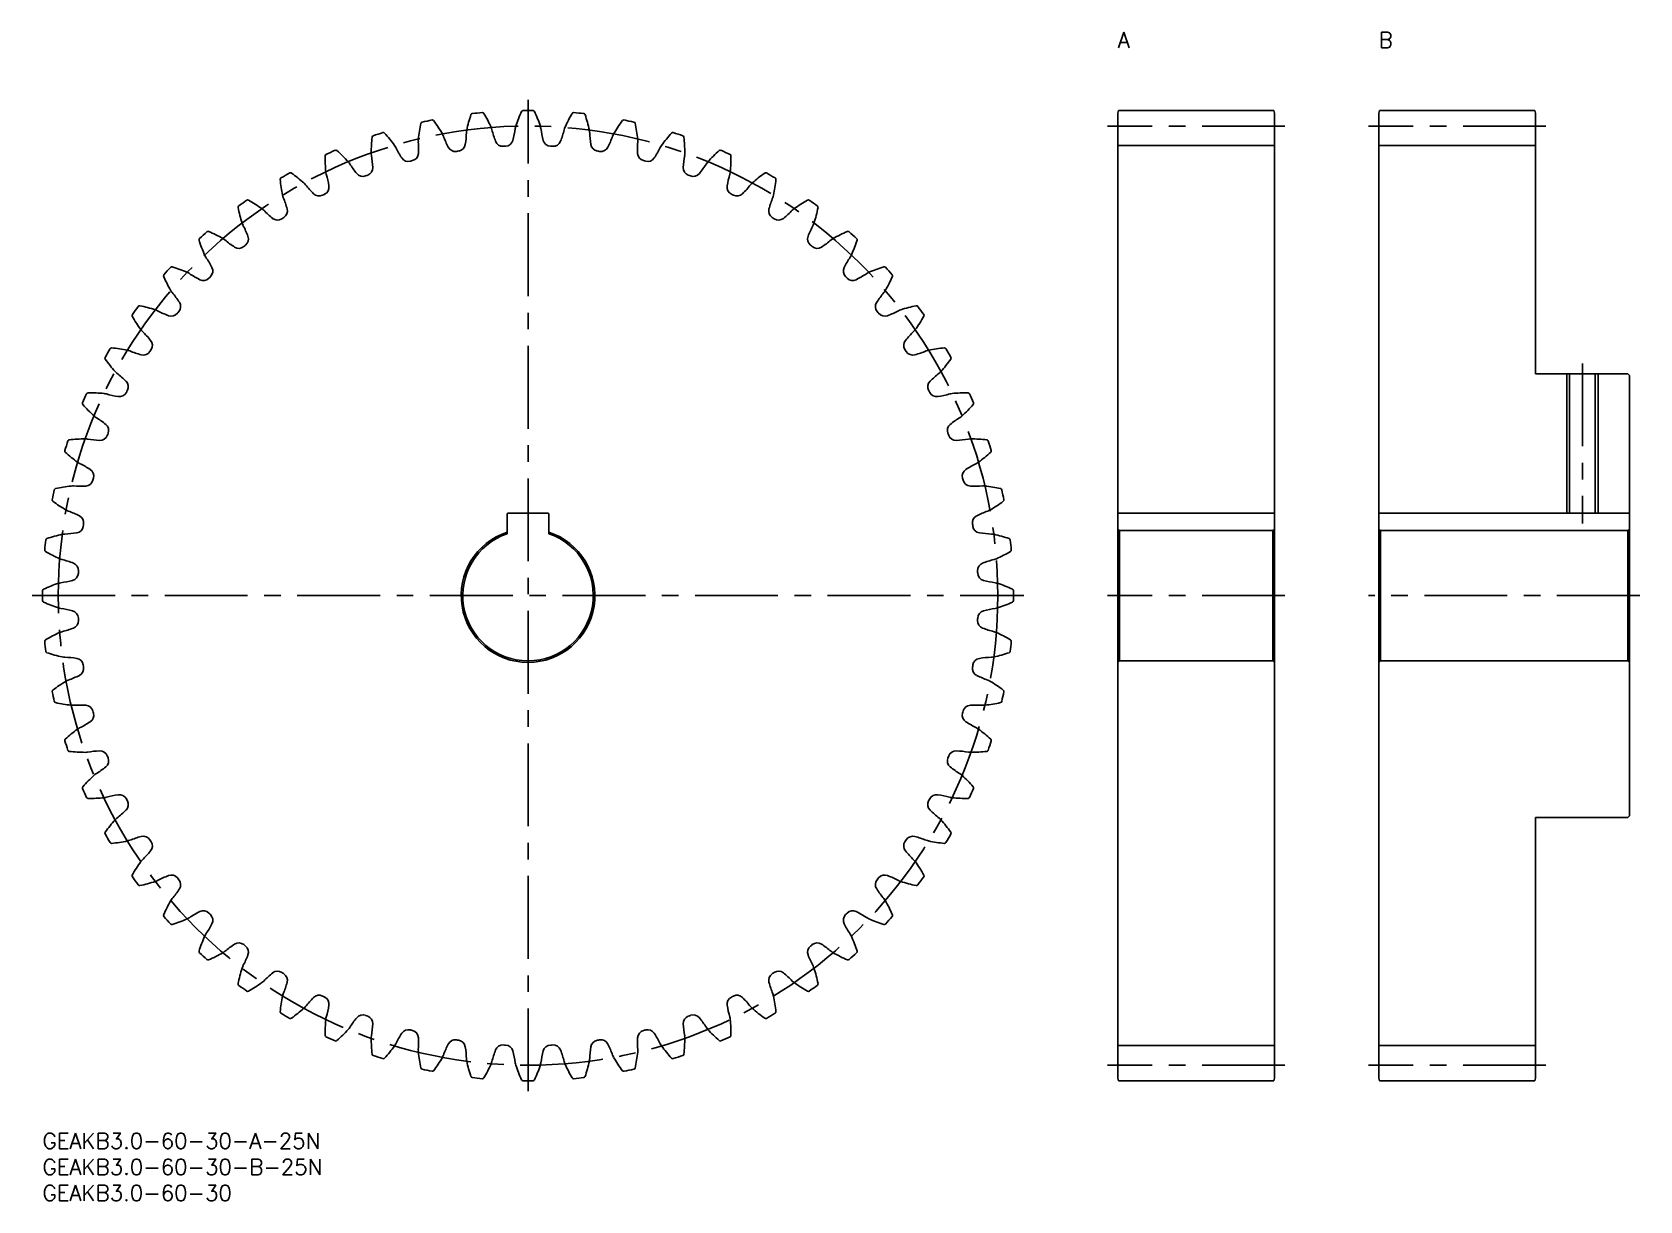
# Model space of a CAD drawing. Extents: x -2 to 306, y -13 to 211.
import ezdxf

# ---------------------------------------------------------------- set-up
doc = ezdxf.new("R2010")
doc.units = 0
doc.header["$LTSCALE"] = 0.5
doc.linetypes.add('CENTER', pattern=[50.8, 31.75, -6.35, 6.35, -6.35])
for name, color, linetype in [('MSM_CENTER', 1, 'CENTER'), ('MSM_CONTINUOUS', 7, 'CONTINUOUS'), ('MSM_NARROW', 5, 'CONTINUOUS'), ('MSM_PART_NUMBER', 7, 'CONTINUOUS')]:
    doc.layers.add(name, color=color, linetype=linetype)
doc.styles.get("Standard").update_dxf_attribs({"font": 'txt.shx', "height": 3, "bigfont": 'bigfont.shx'})

# ---------------------------------------------------------------- blocks, each defined once
blk = doc.blocks.new('*U3')
at = {"layer": 'MSM_PART_NUMBER'}
blk.add_text('GEAKB3.0-60-30-A-25N', height=3, dxfattribs=at).set_placement((0, -3))
blk = doc.blocks.new('*U4')
at = {"layer": 'MSM_PART_NUMBER'}
blk.add_text('GEAKB3.0-60-30-B-25N', height=3, dxfattribs=at).set_placement((0, -8))
blk = doc.blocks.new('*U5')
at = {"layer": 'MSM_PART_NUMBER'}
blk.add_text('GEAKB3.0-60-30', height=3, dxfattribs=at).set_placement((0, -13))
blk = doc.blocks.new('*U6')
at = {"layer": 'MSM_PART_NUMBER'}
blk.add_text('A', height=3, dxfattribs=at).set_placement((206, 208))
blk = doc.blocks.new('*U7')
at = {"layer": 'MSM_PART_NUMBER'}
blk.add_text('B', height=3, dxfattribs=at).set_placement((256, 208))

msp = doc.modelspace()

# ---------------------------------------------------------------- linework, layer by layer
at = {"layer": 'MSM_CENTER'}
for p, q in [((93, 8), (93, 198)), ((238, 193), (204, 193)), ((288, 193), (254, 193)), ((295, 147.5), (295, 116.8)), ((-2, 103), (188, 103)), ((238, 103), (204, 103)), ((306, 103), (254, 103)), ((238, 13), (204, 13)), ((288, 13), (254, 13))]:
    msp.add_line(p, q, dxfattribs=at)
msp.add_circle((93, 103), 90, dxfattribs=at)
at = {"layer": 'MSM_CONTINUOUS'}
for p, q in [((206.13, 196), (206, 195.5)), ((206, 195.5), (206, 10.5)), ((235.87, 196), (206.13, 196)), ((236, 195.5), (235.87, 196)), ((236, 10.5), (236, 195.5)), ((256.13, 196), (256, 195.5)), ((256, 195.5), (256, 10.5)), ((285.87, 196), (256.13, 196)), ((286, 195.5), (285.87, 196)), ((286, 145.5), (286, 195.5)), ((236, 189.25), (206, 189.25)), ((286, 189.25), (256, 189.25)), ((303.7, 145.5), (286, 145.5)), ((292.54, 145.5), (292.54, 118.8)), ((297.46, 145.5), (297.46, 118.8)), ((304, 145.2), (303.7, 145.5)), ((304, 60.8), (304, 145.2)), ((89, 114.84), (89, 118.6)), ((89.2, 118.8), (96.8, 118.8)), ((97, 118.6), (97, 114.84)), ((206, 118.8), (236, 118.8)), ((256, 118.8), (304, 118.8)), ((206, 115.8), (206.3, 115.5)), ((206.3, 115.5), (206.3, 90.5)), ((235.7, 115.5), (206.3, 115.5)), ((235.7, 115.5), (236, 115.8)), ((235.7, 115.5), (235.7, 90.5)), ((256, 115.8), (256.3, 115.5)), ((256.3, 115.5), (256.3, 90.5)), ((303.7, 115.5), (256.3, 115.5)), ((303.7, 115.5), (304, 115.8)), ((303.7, 115.5), (303.7, 90.5)), ((206.3, 90.5), (206, 90.2)), ((206.3, 90.5), (235.7, 90.5)), ((236, 90.2), (235.7, 90.5)), ((256.3, 90.5), (256, 90.2)), ((256.3, 90.5), (303.7, 90.5)), ((304, 90.2), (303.7, 90.5)), ((286, 10.5), (286, 60.5)), ((286, 60.5), (303.7, 60.5)), ((303.7, 60.5), (304, 60.8)), ((236, 16.75), (206, 16.75)), ((286, 16.75), (256, 16.75)), ((206, 10.5), (206.13, 10)), ((206.13, 10), (235.87, 10)), ((235.87, 10), (236, 10.5)), ((256, 10.5), (256.13, 10)), ((256.13, 10), (285.87, 10)), ((285.87, 10), (286, 10.5))]:
    msp.add_line(p, q, dxfattribs=at)
for centre, radius, start, end in [((93, 103), 93, 101.4039, 102.5961), ((74.67, 193.87), 0.3, 36.3487, 101.4039), ((50.75, 176.27), 30, 30.5, 36.3487), ((110.54, 185.74), 30, 161.6513, 167.5), ((82.35, 195.09), 0.3, 96.5961, 161.6514), ((93, 103), 93, 95.4039, 96.5961), ((84.27, 195.29), 0.3, 30.3487, 95.4039), ((58.64, 180.28), 30, 24.5, 30.3487), ((119.09, 183.45), 30, 155.6513, 161.5), ((92.04, 195.69), 0.3, 90.5961, 155.6514), ((93, 103), 93, 89.4039, 90.5961), ((93.96, 195.69), 0.3, 24.3487, 89.4039), ((66.91, 183.45), 30, 18.5, 24.3487), ((127.36, 180.28), 30, 149.6513, 155.5), ((101.73, 195.29), 0.3, 84.5961, 149.6513), ((93, 103), 93, 83.4039, 84.5961), ((103.65, 195.09), 0.3, 18.3487, 83.4039), ((75.46, 185.74), 30, 12.5, 18.3487), ((135.25, 176.27), 30, 143.6513, 149.5), ((111.33, 193.87), 0.3, 78.5964, 143.6513), ((93, 103), 93, 77.4039, 78.5961), ((63.44, 190.86), 0.3, 108.5961, 173.6514), ((93, 103), 93, 107.4039, 108.5961), ((65.27, 191.46), 0.3, 42.3487, 107.4039), ((43.32, 171.45), 30, 36.5, 42.3487), ((101.8, 187.12), 30, 167.6513, 173.5), ((72.78, 193.47), 0.3, 102.5959, 167.6514), ((74.46, 190.23), 2.48, 19.8306, 30.5), ((94.16, 197.34), 18.46, 199.8523, 207.0365), ((62.74, 192.37), 18.46, 350.9635, 358.1477), ((83.68, 191.69), 2.48, 167.5, 178.1694), ((83.68, 191.69), 2.48, 13.8306, 24.5), ((104.01, 196.71), 18.46, 193.8523, 201.0365), ((72.25, 195.04), 18.46, 344.9635, 352.1477), ((93, 192.18), 2.48, 161.5, 172.1694), ((93, 192.18), 2.48, 7.8306, 18.5), ((113.75, 195.04), 18.46, 187.8523, 195.0365), ((81.99, 196.71), 18.46, 338.9635, 346.1477), ((102.32, 191.69), 2.48, 155.5, 166.1694), ((102.32, 191.69), 2.48, 1.8306, 12.5), ((123.26, 192.37), 18.46, 181.8523, 189.0365), ((91.84, 197.34), 18.46, 332.9635, 340.1477), ((111.54, 190.23), 2.48, 149.5, 160.1694), ((113.22, 193.47), 0.3, 12.3487, 77.4039), ((84.2, 187.12), 30, 6.5, 12.3487), ((142.68, 171.45), 30, 137.6513, 143.5), ((120.73, 191.46), 0.3, 72.5964, 137.6513), ((93, 103), 93, 71.4039, 72.5961), ((122.56, 190.86), 0.3, 6.3487, 71.4039), ((93, 103), 93, 113.4039, 114.5961), ((56.18, 188.07), 0.3, 48.3487, 113.4039), ((36.44, 165.88), 30, 42.5, 48.3487), ((92.96, 187.58), 30, 173.6513, 179.5), ((65.44, 187.82), 2.48, 25.8306, 36.5), ((84.29, 196.95), 18.46, 205.8523, 213.0365), ((74.46, 190.23), 2.48, 173.5, 184.1694), ((53.57, 188.72), 18.46, 356.9635, 4.1477), ((79.05, 189.63), 1.5, 207.0365, 279.1463), ((93, 103), 86.25, 98.8537, 99.1463), ((79.49, 189.7), 1.5, 278.8537, 350.9635), ((88.18, 190.62), 1.5, 201.0365, 273.1463), ((93, 103), 86.25, 92.8537, 93.1463), ((88.63, 190.64), 1.5, 272.8537, 344.9635), ((97.37, 190.64), 1.5, 195.0365, 267.1463), ((93, 103), 86.25, 86.8537, 87.1463), ((97.82, 190.62), 1.5, 266.8538, 338.9635), ((106.51, 189.7), 1.5, 189.0365, 261.1463), ((93, 103), 86.25, 80.8537, 81.1463), ((106.95, 189.63), 1.5, 260.8538, 332.9635), ((132.43, 188.72), 18.46, 175.8523, 183.0365), ((111.54, 190.23), 2.48, 355.8306, 6.5), ((101.71, 196.95), 18.46, 326.9635, 334.1477), ((120.56, 187.82), 2.48, 143.5, 154.1694), ((93.04, 187.58), 30, 0.5, 6.3487), ((149.56, 165.88), 30, 131.6513, 137.5), ((129.82, 188.07), 0.3, 66.5964, 131.6513), ((93, 103), 93, 65.4039, 66.5961), ((54.42, 187.29), 0.3, 114.5961, 179.6514), ((84.12, 187.11), 30, 179.6513, 185.5), ((56.73, 184.47), 2.48, 31.8306, 42.5), ((74.52, 195.52), 18.46, 211.8523, 219.0365), ((61.76, 185), 1.5, 290.8537, 2.9635), ((65.44, 187.82), 2.48, 179.5, 190.1694), ((44.82, 184.12), 18.46, 2.9635, 10.1477), ((70.07, 187.7), 1.5, 213.0365, 285.1463), ((93, 103), 86.25, 104.8537, 105.1463), ((70.51, 187.82), 1.5, 284.8537, 356.9635), ((115.49, 187.82), 1.5, 183.0365, 255.1463), ((93, 103), 86.25, 74.8537, 75.1463), ((115.93, 187.7), 1.5, 254.8538, 326.9635), ((141.18, 184.12), 18.46, 169.8523, 177.0365), ((124.24, 185), 1.5, 177.0365, 249.1463), ((120.56, 187.82), 2.48, 349.8306, 0.5), ((111.48, 195.52), 18.46, 320.9635, 328.1477), ((129.27, 184.47), 2.48, 137.5, 148.1694), ((131.58, 187.29), 0.3, 0.3487, 65.4039), ((101.88, 187.11), 30, 354.5, 0.3487), ((45.82, 182.79), 0.3, 120.5961, 185.6514), ((75.37, 185.72), 30, 185.6513, 191.5), ((93, 103), 93, 119.4039, 120.5961), ((47.49, 183.76), 0.3, 54.3487, 119.4039), ((30.18, 159.62), 30, 48.5, 54.3487), ((48.41, 180.23), 2.48, 37.8306, 48.5), ((64.95, 193.09), 18.46, 217.8523, 225.0365), ((56.73, 184.47), 2.48, 185.5, 196.1694), ((36.61, 178.64), 18.46, 8.9635, 16.1477), ((61.34, 184.84), 1.5, 219.0365, 291.1463), ((93, 103), 86.25, 110.8537, 111.1463), ((93, 103), 86.25, 68.8537, 69.1463), ((124.66, 184.84), 1.5, 248.8538, 320.9635), ((149.39, 178.64), 18.46, 163.8523, 171.0365), ((129.27, 184.47), 2.48, 343.8306, 354.5), ((121.05, 193.09), 18.46, 314.9635, 322.1477), ((137.59, 180.23), 2.48, 131.5, 142.1694), ((155.82, 159.62), 30, 125.6513, 131.5), ((138.51, 183.76), 0.3, 60.5964, 125.6513), ((93, 103), 93, 59.4039, 60.5961), ((110.63, 185.72), 30, 348.5, 354.3487), ((140.18, 182.79), 0.3, 354.3487, 59.4039), ((93, 103), 93, 125.4039, 126.5961), ((39.3, 178.56), 0.3, 60.3487, 125.4039), ((24.6, 152.75), 30, 54.5, 60.3487), ((48.41, 180.23), 2.48, 191.5, 202.1694), ((29.01, 172.34), 18.46, 14.9635, 22.1477), ((52.96, 181.08), 1.5, 225.0365, 297.1463), ((93, 103), 86.25, 116.8537, 117.1463), ((53.36, 181.29), 1.5, 296.8537, 8.9635), ((132.64, 181.29), 1.5, 171.0365, 243.1463), ((93, 103), 86.25, 62.8537, 63.1463), ((133.04, 181.08), 1.5, 242.8538, 314.9635), ((156.99, 172.34), 18.46, 157.8523, 165.0365), ((137.59, 180.23), 2.48, 337.8306, 348.5), ((161.4, 152.75), 30, 119.6513, 125.5), ((146.7, 178.56), 0.3, 54.5961, 119.6513), ((93, 103), 93, 53.4039, 54.5961), ((37.73, 177.42), 0.3, 126.5961, 191.6514), ((66.82, 183.42), 30, 191.6513, 197.5), ((40.58, 175.15), 2.48, 43.8306, 54.5), ((55.69, 189.66), 18.46, 223.8523, 231.0365), ((45.4, 176.72), 1.5, 302.8537, 14.9635), ((140.6, 176.72), 1.5, 165.0365, 237.1463), ((130.31, 189.66), 18.46, 308.9635, 316.1477), ((145.42, 175.15), 2.48, 125.5, 136.1694), ((119.18, 183.42), 30, 342.5, 348.3487), ((148.27, 177.42), 0.3, 348.3487, 53.4039), ((93, 103), 93, 131.4039, 132.5961), ((31.69, 172.53), 0.3, 66.3487, 131.4039), ((19.78, 145.33), 30, 60.5, 66.3487), ((40.58, 175.15), 2.48, 197.5, 208.1694), ((22.11, 165.27), 18.46, 20.9635, 28.1477), ((45.02, 176.47), 1.5, 231.0365, 303.1463), ((93, 103), 86.25, 122.8537, 123.1463), ((93, 103), 86.25, 56.8537, 57.1463), ((140.98, 176.47), 1.5, 236.8538, 308.9635), ((163.89, 165.27), 18.46, 151.8523, 159.0365), ((145.42, 175.15), 2.48, 331.8306, 342.5), ((166.22, 145.33), 30, 113.6513, 119.5), ((154.31, 172.53), 0.3, 48.5961, 113.6513), ((93, 103), 93, 47.4039, 48.5961), ((30.26, 171.24), 0.3, 132.5961, 197.6514), ((58.56, 180.25), 30, 197.6513, 203.5), ((33.33, 169.27), 2.48, 49.8306, 60.5), ((46.83, 185.28), 18.46, 229.8523, 237.0365), ((37.6, 171.05), 1.5, 237.0365, 309.1463), ((93, 103), 86.25, 128.8537, 129.1463), ((37.95, 171.34), 1.5, 308.8537, 20.9635), ((148.05, 171.34), 1.5, 159.0365, 231.1463), ((93, 103), 86.25, 50.8537, 51.1463), ((148.4, 171.05), 1.5, 230.8538, 302.9635), ((139.17, 185.28), 18.46, 302.9635, 310.1477), ((152.67, 169.27), 2.48, 119.5, 130.1694), ((127.44, 180.25), 30, 336.5, 342.3487), ((155.74, 171.24), 0.3, 342.3487, 47.4039), ((33.33, 169.27), 2.48, 203.5, 214.1694), ((15.99, 157.52), 18.46, 26.9635, 34.1477), ((170.01, 157.52), 18.46, 145.8523, 153.0365), ((152.67, 169.27), 2.48, 325.8306, 336.5), ((23.47, 164.31), 0.3, 138.5961, 203.6514), ((50.67, 176.22), 30, 203.6513, 209.5), ((93, 103), 93, 137.4039, 138.5961), ((24.76, 165.74), 0.3, 72.3487, 137.4039), ((15.75, 137.44), 30, 66.5, 72.3487), ((26.73, 162.67), 2.48, 55.8306, 66.5), ((38.48, 180.01), 18.46, 235.8523, 243.0365), ((30.79, 164.89), 1.5, 243.0365, 315.1463), ((93, 103), 86.25, 134.8537, 135.1463), ((31.11, 165.21), 1.5, 314.8537, 26.9635), ((154.89, 165.21), 1.5, 153.0365, 225.1463), ((93, 103), 86.25, 44.8537, 45.1463), ((155.21, 164.89), 1.5, 224.8538, 296.9635), ((147.52, 180.01), 18.46, 296.9635, 304.1477), ((159.27, 162.67), 2.48, 113.5, 124.1694), ((170.25, 137.44), 30, 107.6513, 113.5), ((161.24, 165.74), 0.3, 42.5961, 107.6513), ((135.33, 176.22), 30, 330.5, 336.3487), ((93, 103), 93, 41.4039, 42.5961), ((162.53, 164.31), 0.3, 336.3487, 41.4039), ((26.73, 162.67), 2.48, 209.5, 220.1694), ((10.72, 149.17), 18.46, 32.9635, 40.1477), ((175.28, 149.17), 18.46, 139.8523, 147.0365), ((159.27, 162.67), 2.48, 319.8306, 330.5), ((93, 103), 93, 143.4039, 144.5961), ((18.58, 158.27), 0.3, 78.3487, 143.4039), ((12.58, 129.18), 30, 72.5, 78.3487), ((20.85, 155.42), 2.48, 61.8306, 72.5), ((30.73, 173.89), 18.46, 241.8523, 249.0365), ((24.66, 158.05), 1.5, 249.0365, 321.1463), ((93, 103), 86.25, 140.8537, 141.1463), ((24.95, 158.4), 1.5, 320.8537, 32.9635), ((161.05, 158.4), 1.5, 147.0365, 219.1463), ((93, 103), 86.25, 38.8537, 39.1463), ((161.34, 158.05), 1.5, 218.8538, 290.9635), ((155.27, 173.89), 18.46, 290.9635, 298.1477), ((165.15, 155.42), 2.48, 107.5, 118.1694), ((173.42, 129.18), 30, 101.6513, 107.5), ((167.42, 158.27), 0.3, 36.5961, 101.6513), ((93, 103), 93, 35.4039, 36.5961), ((17.44, 156.7), 0.3, 144.5961, 209.6514), ((43.25, 171.4), 30, 209.6513, 215.5), ((142.75, 171.4), 30, 324.5, 330.3487), ((168.56, 156.7), 0.3, 330.3487, 35.4039), ((20.85, 155.42), 2.48, 215.5, 226.1694), ((6.34, 140.31), 18.46, 38.9635, 46.1477), ((19.53, 150.98), 1.5, 326.8537, 38.9635), ((166.47, 150.98), 1.5, 141.0365, 213.1463), ((179.66, 140.31), 18.46, 133.8523, 141.0365), ((165.15, 155.42), 2.48, 313.8306, 324.5), ((12.24, 148.51), 0.3, 150.5961, 215.6514), ((93, 103), 93, 149.4039, 150.5961), ((36.38, 165.82), 30, 215.6513, 221.5), ((13.21, 150.18), 0.3, 84.3487, 149.4039), ((10.28, 120.63), 30, 78.5, 84.3487), ((15.77, 147.59), 2.48, 67.8306, 78.5), ((23.66, 166.99), 18.46, 247.8523, 255.0365), ((19.28, 150.6), 1.5, 255.0365, 327.1463), ((93, 103), 86.25, 146.8537, 147.1463), ((93, 103), 86.25, 32.8537, 33.1463), ((166.72, 150.6), 1.5, 212.8538, 284.9635), ((162.34, 166.99), 18.46, 284.9635, 292.1477), ((170.23, 147.59), 2.48, 101.5, 112.1694), ((175.72, 120.63), 30, 95.6513, 101.5), ((149.62, 165.82), 30, 318.5, 324.3487), ((172.79, 150.18), 0.3, 30.5961, 95.6513), ((93, 103), 93, 29.4039, 30.5961), ((173.76, 148.51), 0.3, 324.3487, 29.4039), ((15.77, 147.59), 2.48, 221.5, 232.1694), ((2.91, 131.05), 18.46, 44.9635, 52.1477), ((183.09, 131.05), 18.46, 127.8523, 135.0365), ((170.23, 147.59), 2.48, 307.8306, 318.5), ((93, 103), 93, 155.4039, 156.5961), ((8.71, 141.58), 0.3, 90.3487, 155.4039), ((8.89, 111.88), 30, 84.5, 90.3487), ((11.53, 139.27), 2.48, 73.8306, 84.5), ((14.71, 142.64), 1.5, 261.0365, 333.1463), ((14.92, 143.04), 1.5, 332.8537, 44.9635), ((93, 103), 86.25, 152.8537, 153.1463), ((171.08, 143.04), 1.5, 135.0365, 207.1463), ((93, 103), 86.25, 26.8537, 27.1463), ((171.29, 142.64), 1.5, 206.8538, 278.9635), ((174.47, 139.27), 2.48, 95.5, 106.1694), ((177.11, 111.88), 30, 89.6513, 95.5), ((177.29, 141.58), 0.3, 24.5961, 89.6513), ((93, 103), 93, 23.4039, 24.5961), ((7.93, 139.82), 0.3, 156.5961, 221.6514), ((30.12, 159.56), 30, 221.6513, 227.5), ((17.36, 159.39), 18.46, 253.8523, 261.0365), ((168.64, 159.39), 18.46, 278.9635, 286.1477), ((155.88, 159.56), 30, 312.5, 318.3487), ((178.07, 139.82), 0.3, 318.3487, 23.4039), ((11.53, 139.27), 2.48, 227.5, 238.1694), ((0.48, 121.48), 18.46, 50.9635, 58.1477), ((11.16, 134.66), 1.5, 338.8537, 50.9635), ((174.84, 134.66), 1.5, 129.0365, 201.1463), ((185.52, 121.48), 18.46, 121.8523, 129.0365), ((174.47, 139.27), 2.48, 301.8306, 312.5), ((93, 103), 93, 161.4039, 162.5961), ((5.14, 132.56), 0.3, 96.3487, 161.4039), ((8.42, 103.04), 30, 90.5, 96.3487), ((8.18, 130.56), 2.48, 79.8306, 90.5), ((11.88, 151.18), 18.46, 259.8523, 267.0365), ((11, 134.24), 1.5, 267.0365, 339.1463), ((93, 103), 86.25, 158.8537, 159.1463), ((93, 103), 86.25, 20.8537, 21.1463), ((175, 134.24), 1.5, 200.8538, 272.9635), ((174.12, 151.18), 18.46, 272.9635, 280.1477), ((177.82, 130.56), 2.48, 89.5, 100.1694), ((177.58, 103.04), 30, 83.6513, 89.5), ((180.86, 132.56), 0.3, 18.5961, 83.6513), ((93, 103), 93, 17.4039, 18.5961), ((4.54, 130.73), 0.3, 162.5961, 227.6514), ((24.55, 152.68), 30, 227.6513, 233.5), ((161.45, 152.68), 30, 306.5, 312.3487), ((181.46, 130.73), 0.3, 312.3487, 17.4039), ((8.18, 130.56), 2.48, 233.5, 244.1694), ((-0.95, 111.71), 18.46, 56.9635, 64.1477), ((8.3, 125.93), 1.5, 344.8537, 56.9635), ((177.7, 125.93), 1.5, 123.0365, 195.1463), ((186.95, 111.71), 18.46, 115.8523, 123.0365), ((177.82, 130.56), 2.48, 295.8306, 306.5), ((93, 103), 93, 167.4039, 168.5961), ((2.53, 123.22), 0.3, 102.3487, 167.4039), ((8.88, 94.2), 30, 96.5, 102.3487), ((5.77, 121.54), 2.48, 85.8306, 96.5), ((7.28, 142.43), 18.46, 265.8523, 273.0365), ((8.18, 125.49), 1.5, 273.0365, 345.1463), ((93, 103), 86.25, 164.8537, 165.1463), ((93, 103), 86.25, 14.8537, 15.1463), ((177.82, 125.49), 1.5, 194.8538, 266.9635), ((178.72, 142.43), 18.46, 266.9635, 274.1477), ((180.23, 121.54), 2.48, 83.5, 94.1694), ((177.12, 94.2), 30, 77.6513, 83.5), ((183.47, 123.22), 0.3, 12.5961, 77.6513), ((93, 103), 93, 11.4039, 12.5961), ((2.13, 121.33), 0.3, 168.5964, 233.6514), ((19.73, 145.25), 30, 233.6513, 239.5), ((166.27, 145.25), 30, 300.5, 306.3487), ((183.87, 121.33), 0.3, 306.3487, 11.4039), ((5.77, 121.54), 2.48, 239.5, 250.1694), ((-1.34, 101.84), 18.46, 62.9635, 70.1477), ((6.37, 116.95), 1.5, 350.8537, 62.9635), ((89.2, 118.6), 0.2, 90, 180), ((96.8, 118.6), 0.2, 0, 90), ((179.63, 116.95), 1.5, 117.0365, 189.1463), ((187.34, 101.84), 18.46, 109.8523, 117.0365), ((180.23, 121.54), 2.48, 289.8306, 300.5), ((10.26, 85.46), 30, 102.5, 108.3487), ((4.31, 112.32), 2.48, 91.8306, 102.5), ((3.63, 133.26), 18.46, 271.8523, 279.0365), ((6.3, 116.51), 1.5, 279.0365, 351.1463), ((93, 103), 86.25, 170.8537, 171.1463), ((93, 103), 12.8, 108.21, 71.79), ((93, 103), 12.5, 108.6629, 71.3371), ((93, 103), 86.25, 8.8537, 9.1463), ((179.7, 116.51), 1.5, 188.8538, 260.9635), ((182.37, 133.26), 18.46, 260.9635, 268.1477), ((181.69, 112.32), 2.48, 77.5, 88.1694), ((175.74, 85.46), 30, 71.6513, 77.5), ((93, 103), 93, 173.4039, 174.5961), ((0.71, 111.73), 0.3, 174.5961, 239.6514), ((15.72, 137.36), 30, 239.6513, 245.5), ((0.91, 113.65), 0.3, 108.3487, 173.4039), ((170.28, 137.36), 30, 294.5, 300.3487), ((185.09, 113.65), 0.3, 6.5961, 71.6513), ((93, 103), 93, 5.4039, 6.5961), ((185.29, 111.73), 0.3, 300.3487, 5.4039), ((4.31, 112.32), 2.48, 245.5, 256.1694), ((-0.71, 91.99), 18.46, 68.9635, 76.1477), ((5.38, 107.82), 1.5, 356.8537, 68.9635), ((180.62, 107.82), 1.5, 111.0365, 183.1463), ((186.71, 91.99), 18.46, 103.8523, 111.0365), ((181.69, 112.32), 2.48, 283.8306, 294.5), ((12.55, 76.91), 30, 108.5, 114.3487), ((3.82, 103), 2.48, 97.8306, 108.5), ((0.96, 123.75), 18.46, 277.8523, 285.0365), ((5.36, 107.37), 1.5, 285.0365, 357.1463), ((93, 103), 86.25, 176.8537, 177.1463), ((93, 103), 86.25, 2.8537, 3.1463), ((180.64, 107.37), 1.5, 182.8538, 254.9635), ((185.04, 123.75), 18.46, 254.9635, 262.1477), ((182.18, 103), 2.48, 71.5, 82.1694), ((173.45, 76.91), 30, 65.6513, 71.5), ((93, 103), 93, 179.4039, 180.5961), ((0.31, 103.96), 0.3, 114.3487, 179.4039), ((0.31, 102.04), 0.3, 180.5961, 245.6514), ((12.55, 129.09), 30, 245.6513, 251.5), ((173.45, 129.09), 30, 288.5, 294.3487), ((185.69, 103.96), 0.3, 0.5961, 65.6513), ((185.69, 102.04), 0.3, 294.3487, 359.4039), ((93, 103), 93, 359.4039, 0.5961), ((3.82, 103), 2.48, 251.5, 262.1694), ((0.96, 82.25), 18.46, 74.9635, 82.1477), ((5.36, 98.63), 1.5, 2.8537, 74.9635), ((93, 103), 86.25, 182.8537, 183.1463), ((93, 103), 86.25, 356.8537, 357.1463), ((180.64, 98.63), 1.5, 105.0365, 177.1463), ((185.04, 82.25), 18.46, 97.8523, 105.0365), ((182.18, 103), 2.48, 277.8306, 288.5), ((15.72, 68.64), 30, 114.5, 120.3487), ((4.31, 93.68), 2.48, 103.8306, 114.5), ((-0.71, 114.01), 18.46, 283.8523, 291.0365), ((5.38, 98.18), 1.5, 291.0365, 3.1463), ((180.62, 98.18), 1.5, 176.8538, 248.9635), ((186.71, 114.01), 18.46, 248.9635, 256.1477), ((181.69, 93.68), 2.48, 65.5, 76.1694), ((170.28, 68.64), 30, 59.6513, 65.5), ((0.71, 94.27), 0.3, 120.3487, 185.4039), ((93, 103), 93, 185.4039, 186.5961), ((93, 103), 93, 353.4039, 354.5961), ((185.29, 94.27), 0.3, 354.5961, 59.6513), ((0.91, 92.35), 0.3, 186.5961, 251.6514), ((10.26, 120.54), 30, 251.6513, 257.5), ((4.31, 93.68), 2.48, 257.5, 268.1694), ((3.63, 72.74), 18.46, 80.9635, 88.1477), ((6.3, 89.49), 1.5, 8.8537, 80.9635), ((93, 103), 86.25, 188.8537, 189.1463), ((93, 103), 86.25, 350.8537, 351.1463), ((179.7, 89.49), 1.5, 99.0365, 171.1463), ((182.37, 72.74), 18.46, 91.8523, 99.0365), ((181.69, 93.68), 2.48, 271.8306, 282.5), ((175.74, 120.54), 30, 282.5, 288.3487), ((185.09, 92.35), 0.3, 288.3487, 353.4039), ((19.73, 60.75), 30, 120.5, 126.3487), ((5.77, 84.46), 2.48, 109.8306, 120.5), ((-1.34, 104.16), 18.46, 289.8523, 297.0365), ((6.37, 89.05), 1.5, 297.0365, 9.1463), ((179.63, 89.05), 1.5, 170.8538, 242.9635), ((187.34, 104.16), 18.46, 242.9635, 250.1477), ((180.23, 84.46), 2.48, 59.5, 70.1694), ((166.27, 60.75), 30, 53.6513, 59.5), ((2.13, 84.67), 0.3, 126.3487, 191.4039), ((93, 103), 93, 191.4039, 192.5961), ((93, 103), 93, 347.4039, 348.5961), ((183.87, 84.67), 0.3, 348.5961, 53.6513), ((2.53, 82.78), 0.3, 192.5961, 257.6514), ((8.88, 111.8), 30, 257.6513, 263.5), ((5.77, 84.46), 2.48, 263.5, 274.1694), ((7.28, 63.57), 18.46, 86.9635, 94.1477), ((8.18, 80.51), 1.5, 14.8538, 86.9635), ((8.3, 80.07), 1.5, 303.0365, 15.1463), ((93, 103), 86.25, 194.8537, 195.1463), ((177.7, 80.07), 1.5, 164.8538, 236.9635), ((93, 103), 86.25, 344.8537, 345.1463), ((177.82, 80.51), 1.5, 93.0365, 165.1463), ((178.72, 63.57), 18.46, 85.8523, 93.0365), ((180.23, 84.46), 2.48, 265.8306, 276.5), ((177.12, 111.8), 30, 276.5, 282.3487), ((183.47, 82.78), 0.3, 282.3487, 347.4039), ((24.55, 53.32), 30, 126.5, 132.3487), ((8.18, 75.44), 2.48, 115.8306, 126.5), ((-0.95, 94.29), 18.46, 295.8523, 303.0365), ((186.95, 94.29), 18.46, 236.9635, 244.1477), ((177.82, 75.44), 2.48, 53.5, 64.1694), ((161.45, 53.32), 30, 47.6513, 53.5), ((4.54, 75.27), 0.3, 132.3487, 197.4039), ((93, 103), 93, 197.4039, 198.5961), ((93, 103), 93, 341.4039, 342.5961), ((181.46, 75.27), 0.3, 342.5961, 47.6513), ((5.14, 73.44), 0.3, 198.5961, 263.6514), ((8.42, 102.96), 30, 263.6513, 269.5), ((8.18, 75.44), 2.48, 269.5, 280.1694), ((11.88, 54.82), 18.46, 92.9635, 100.1477), ((11, 71.76), 1.5, 20.8538, 92.9635), ((11.16, 71.34), 1.5, 309.0365, 21.1463), ((93, 103), 86.25, 200.8537, 201.1463), ((174.84, 71.34), 1.5, 158.8538, 230.9635), ((93, 103), 86.25, 338.8537, 339.1463), ((175, 71.76), 1.5, 87.0365, 159.1463), ((174.12, 54.82), 18.46, 79.8523, 87.0365), ((177.82, 75.44), 2.48, 259.8306, 270.5), ((177.58, 102.96), 30, 270.5, 276.3487), ((180.86, 73.44), 0.3, 276.3487, 341.4039), ((30.12, 46.44), 30, 132.5, 138.3487), ((11.53, 66.73), 2.48, 121.8306, 132.5), ((0.48, 84.52), 18.46, 301.8523, 309.0365), ((185.52, 84.52), 18.46, 230.9635, 238.1477), ((174.47, 66.73), 2.48, 47.5, 58.1694), ((155.88, 46.44), 30, 41.6513, 47.5), ((7.93, 66.18), 0.3, 138.3487, 203.4039), ((93, 103), 93, 203.4039, 204.5961), ((17.36, 46.61), 18.46, 98.9635, 106.1477), ((14.71, 63.36), 1.5, 26.8537, 98.9635), ((171.29, 63.36), 1.5, 81.0365, 153.1463), ((168.64, 46.61), 18.46, 73.8523, 81.0365), ((93, 103), 93, 335.4039, 336.5961), ((178.07, 66.18), 0.3, 336.5961, 41.6513), ((8.71, 64.42), 0.3, 204.5961, 269.6514), ((8.89, 94.12), 30, 269.6513, 275.5), ((11.53, 66.73), 2.48, 275.5, 286.1694), ((2.91, 74.95), 18.46, 307.8523, 315.0365), ((14.92, 62.96), 1.5, 315.0365, 27.1463), ((93, 103), 86.25, 206.8537, 207.1463), ((171.08, 62.96), 1.5, 152.8538, 224.9635), ((93, 103), 86.25, 332.8537, 333.1463), ((183.09, 74.95), 18.46, 224.9635, 232.1477), ((174.47, 66.73), 2.48, 253.8306, 264.5), ((177.11, 94.12), 30, 264.5, 270.3487), ((177.29, 64.42), 0.3, 270.3487, 335.4039), ((36.38, 40.18), 30, 138.5, 144.3487), ((15.77, 58.41), 2.48, 127.8306, 138.5), ((170.23, 58.41), 2.48, 41.5, 52.1694), ((149.62, 40.18), 30, 35.6513, 41.5), ((12.24, 57.49), 0.3, 144.3487, 209.4039), ((93, 103), 93, 209.4039, 210.5961), ((13.21, 55.82), 0.3, 210.5961, 275.6514), ((10.28, 85.37), 30, 275.6513, 281.5), ((15.77, 58.41), 2.48, 281.5, 292.1694), ((23.66, 39.01), 18.46, 104.9635, 112.1477), ((19.28, 55.4), 1.5, 32.8537, 104.9635), ((93, 103), 86.25, 212.8537, 213.1463), ((19.53, 55.02), 1.5, 321.0365, 33.1463), ((166.47, 55.02), 1.5, 146.8538, 218.9635), ((93, 103), 86.25, 326.8537, 327.1463), ((166.72, 55.4), 1.5, 75.0365, 147.1463), ((162.34, 39.01), 18.46, 67.8523, 75.0365), ((170.23, 58.41), 2.48, 247.8306, 258.5), ((175.72, 85.37), 30, 258.5, 264.3487), ((172.79, 55.82), 0.3, 264.3487, 329.4039), ((93, 103), 93, 329.4039, 330.5961), ((173.76, 57.49), 0.3, 330.5964, 35.6513), ((20.85, 50.58), 2.48, 133.8306, 144.5), ((6.34, 65.69), 18.46, 313.8523, 321.0365), ((179.66, 65.69), 18.46, 218.9635, 226.1477), ((165.15, 50.58), 2.48, 35.5, 46.1694), ((17.44, 49.3), 0.3, 150.3487, 215.4039), ((43.25, 34.6), 30, 144.5, 150.3487), ((30.73, 32.11), 18.46, 110.9635, 118.1477), ((24.66, 47.95), 1.5, 38.8538, 110.9635), ((161.34, 47.95), 1.5, 69.0365, 141.1463), ((155.27, 32.11), 18.46, 61.8523, 69.0365), ((142.75, 34.6), 30, 29.6513, 35.5), ((168.56, 49.3), 0.3, 324.5964, 29.6513), ((93, 103), 93, 215.4039, 216.5961), ((18.58, 47.73), 0.3, 216.5961, 281.6514), ((12.58, 76.82), 30, 281.6513, 287.5), ((20.85, 50.58), 2.48, 287.5, 298.1694), ((10.72, 56.83), 18.46, 319.8523, 327.0365), ((93, 103), 86.25, 218.8537, 219.1463), ((24.95, 47.6), 1.5, 327.0365, 39.1463), ((161.05, 47.6), 1.5, 140.8538, 212.9635), ((175.28, 56.83), 18.46, 212.9635, 220.1477), ((93, 103), 86.25, 320.8537, 321.1463), ((165.15, 50.58), 2.48, 241.8306, 252.5), ((173.42, 76.82), 30, 252.5, 258.3487), ((167.42, 47.73), 0.3, 258.3487, 323.4039), ((93, 103), 93, 323.4039, 324.5961), ((50.67, 29.78), 30, 150.5, 156.3487), ((26.73, 43.33), 2.48, 139.8306, 150.5), ((159.27, 43.33), 2.48, 29.5, 40.1694), ((135.33, 29.78), 30, 23.6513, 29.5), ((23.47, 41.69), 0.3, 156.3487, 221.4039), ((93, 103), 93, 221.4039, 222.5961), ((24.76, 40.26), 0.3, 222.5961, 287.6513), ((15.75, 68.56), 30, 287.6513, 293.5), ((26.73, 43.33), 2.48, 293.5, 304.1694), ((38.48, 25.99), 18.46, 116.9635, 124.1477), ((30.79, 41.11), 1.5, 44.8537, 116.9635), ((15.99, 48.48), 18.46, 325.8523, 333.0365), ((93, 103), 86.25, 224.8537, 225.1463), ((31.11, 40.79), 1.5, 333.0365, 45.1463), ((154.89, 40.79), 1.5, 134.8538, 206.9635), ((170.01, 48.48), 18.46, 206.9635, 214.1477), ((93, 103), 86.25, 314.8537, 315.1463), ((155.21, 41.11), 1.5, 63.0365, 135.1463), ((147.52, 25.99), 18.46, 55.8523, 63.0365), ((159.27, 43.33), 2.48, 235.8306, 246.5), ((170.25, 68.56), 30, 246.5, 252.3487), ((161.24, 40.26), 0.3, 252.3487, 317.4039), ((93, 103), 93, 317.4039, 318.5961), ((162.53, 41.69), 0.3, 318.5964, 23.6513), ((58.56, 25.75), 30, 156.5, 162.3487), ((33.33, 36.73), 2.48, 145.8306, 156.5), ((152.67, 36.73), 2.48, 23.5, 34.1694), ((127.44, 25.75), 30, 17.6513, 23.5), ((30.26, 34.76), 0.3, 162.3487, 227.4039), ((93, 103), 93, 227.4039, 228.5961), ((19.78, 60.67), 30, 293.6513, 299.5), ((33.33, 36.73), 2.48, 299.5, 310.1694), ((46.83, 20.72), 18.46, 122.9635, 130.1477), ((37.6, 34.95), 1.5, 50.8537, 122.9635), ((22.11, 40.73), 18.46, 331.8523, 339.0365), ((93, 103), 86.25, 230.8537, 231.1463), ((37.95, 34.66), 1.5, 339.0365, 51.1463), ((148.05, 34.66), 1.5, 128.8538, 200.9635), ((163.89, 40.73), 18.46, 200.9635, 208.1477), ((93, 103), 86.25, 308.8537, 309.1463), ((148.4, 34.95), 1.5, 57.0365, 129.1463), ((139.17, 20.72), 18.46, 49.8523, 57.0365), ((152.67, 36.73), 2.48, 229.8306, 240.5), ((166.22, 60.67), 30, 240.5, 246.3487), ((93, 103), 93, 311.4039, 312.5961), ((155.74, 34.76), 0.3, 312.5961, 17.6513), ((31.69, 33.47), 0.3, 228.5961, 293.6513), ((66.82, 22.58), 30, 162.5, 168.3487), ((40.58, 30.85), 2.48, 151.8306, 162.5), ((45.02, 29.53), 1.5, 56.8537, 128.9635), ((140.98, 29.53), 1.5, 51.0365, 123.1463), ((145.42, 30.85), 2.48, 17.5, 28.1694), ((119.18, 22.58), 30, 11.6513, 17.5), ((154.31, 33.47), 0.3, 246.3487, 311.4039), ((37.73, 28.58), 0.3, 168.3487, 233.4039), ((93, 103), 93, 233.4039, 234.5961), ((24.6, 53.25), 30, 299.6513, 305.5), ((40.58, 30.85), 2.48, 305.5, 316.1694), ((55.69, 16.34), 18.46, 128.9635, 136.1477), ((93, 103), 86.25, 236.8537, 237.1463), ((29.01, 33.66), 18.46, 337.8523, 345.0365), ((45.4, 29.28), 1.5, 345.0365, 57.1463), ((140.6, 29.28), 1.5, 122.8538, 194.9635), ((156.99, 33.66), 18.46, 194.9635, 202.1477), ((93, 103), 86.25, 302.8537, 303.1463), ((130.31, 16.34), 18.46, 43.8523, 51.0365), ((145.42, 30.85), 2.48, 223.8306, 234.5), ((161.4, 53.25), 30, 234.5, 240.3487), ((93, 103), 93, 305.4039, 306.5961), ((148.27, 28.58), 0.3, 306.5961, 11.6513), ((39.3, 27.44), 0.3, 234.5961, 299.6513), ((75.37, 20.28), 30, 168.5, 174.3487), ((48.41, 25.77), 2.48, 157.8306, 168.5), ((64.95, 12.91), 18.46, 134.9635, 142.1477), ((52.96, 24.92), 1.5, 62.8537, 134.9635), ((93, 103), 86.25, 242.8537, 243.1463), ((53.36, 24.71), 1.5, 351.0365, 63.1463), ((132.64, 24.71), 1.5, 116.8538, 188.9635), ((93, 103), 86.25, 296.8537, 297.1463), ((133.04, 24.92), 1.5, 45.0365, 117.1463), ((121.05, 12.91), 18.46, 37.8523, 45.0365), ((137.59, 25.77), 2.48, 11.5, 22.1694), ((110.63, 20.28), 30, 5.6513, 11.5), ((146.7, 27.44), 0.3, 240.3487, 305.4039), ((45.82, 23.21), 0.3, 174.3487, 239.4039), ((93, 103), 93, 239.4039, 240.5961), ((47.49, 22.24), 0.3, 240.5961, 305.6513), ((30.18, 46.38), 30, 305.6513, 311.5), ((48.41, 25.77), 2.48, 311.5, 322.1694), ((84.12, 18.89), 30, 174.5, 180.3487), ((56.73, 21.53), 2.48, 163.8306, 174.5), ((36.61, 27.36), 18.46, 343.8523, 351.0365), ((74.52, 10.48), 18.46, 140.9635, 148.1477), ((61.34, 21.16), 1.5, 68.8537, 140.9635), ((93, 103), 86.25, 248.8537, 249.1463), ((61.76, 21), 1.5, 357.0365, 69.1463), ((124.24, 21), 1.5, 110.8537, 182.9635), ((93, 103), 86.25, 290.8537, 291.1463), ((124.66, 21.16), 1.5, 39.0365, 111.1463), ((111.48, 10.48), 18.46, 31.8523, 39.0365), ((149.39, 27.36), 18.46, 188.9635, 196.1477), ((129.27, 21.53), 2.48, 5.5, 16.1694), ((101.88, 18.89), 30, 359.6513, 5.5), ((137.59, 25.77), 2.48, 217.8306, 228.5), ((155.82, 46.38), 30, 228.5, 234.3487), ((138.51, 22.24), 0.3, 234.3487, 299.4039), ((93, 103), 93, 299.4039, 300.5961), ((140.18, 23.21), 0.3, 300.5961, 5.6513), ((54.42, 18.71), 0.3, 180.3487, 245.4039), ((36.44, 40.12), 30, 311.6513, 317.5), ((56.73, 21.53), 2.48, 317.5, 328.1694), ((65.44, 18.18), 2.48, 169.8306, 180.5), ((44.82, 21.88), 18.46, 349.8523, 357.0365), ((84.29, 9.05), 18.46, 146.9635, 154.1477), ((70.07, 18.3), 1.5, 74.8537, 146.9635), ((93, 103), 86.25, 254.8537, 255.1463), ((70.51, 18.18), 1.5, 3.0365, 75.1463), ((115.49, 18.18), 1.5, 104.8538, 176.9635), ((93, 103), 86.25, 284.8537, 285.1463), ((115.93, 18.3), 1.5, 33.0365, 105.1463), ((101.71, 9.05), 18.46, 25.8523, 33.0365), ((141.18, 21.88), 18.46, 182.9635, 190.1477), ((120.56, 18.18), 2.48, 359.5, 10.1694), ((129.27, 21.53), 2.48, 211.8306, 222.5), ((149.56, 40.12), 30, 222.5, 228.3487), ((131.58, 18.71), 0.3, 294.5961, 359.6513), ((93, 103), 93, 245.4039, 246.5961), ((56.18, 17.93), 0.3, 246.5961, 311.6513), ((92.96, 18.42), 30, 180.5, 186.3487), ((43.32, 34.55), 30, 317.6513, 323.5), ((65.44, 18.18), 2.48, 323.5, 334.1694), ((74.46, 15.77), 2.48, 175.8306, 186.5), ((53.57, 17.28), 18.46, 355.8523, 3.0365), ((101.8, 18.88), 30, 186.5, 192.3487), ((94.16, 8.66), 18.46, 152.9635, 160.1477), ((79.05, 16.37), 1.5, 80.8537, 152.9635), ((93, 103), 86.25, 260.8537, 261.1463), ((79.49, 16.3), 1.5, 9.0365, 81.1463), ((62.74, 13.63), 18.46, 1.8523, 9.0365), ((104.01, 9.29), 18.46, 158.9635, 166.1477), ((88.18, 15.38), 1.5, 86.8537, 158.9635), ((93, 103), 86.25, 266.8537, 267.1463), ((88.63, 15.36), 1.5, 15.0365, 87.1463), ((72.25, 10.96), 18.46, 7.8523, 15.0365), ((113.75, 10.96), 18.46, 164.9635, 172.1477), ((97.37, 15.36), 1.5, 92.8537, 164.9635), ((93, 103), 86.25, 272.8537, 273.1463), ((97.82, 15.38), 1.5, 21.0365, 93.1463), ((81.99, 9.29), 18.46, 13.8523, 21.0365), ((123.26, 13.63), 18.46, 170.9635, 178.1477), ((106.51, 16.3), 1.5, 98.8537, 170.9635), ((93, 103), 86.25, 278.8537, 279.1463), ((106.95, 16.37), 1.5, 27.0365, 99.1463), ((91.84, 8.66), 18.46, 19.8523, 27.0365), ((84.2, 18.88), 30, 347.6513, 353.5), ((132.43, 17.28), 18.46, 176.9635, 184.1477), ((111.54, 15.77), 2.48, 353.5, 4.1694), ((120.56, 18.18), 2.48, 205.8306, 216.5), ((142.68, 34.55), 30, 216.5, 222.3487), ((93.04, 18.42), 30, 353.6513, 359.5), ((129.82, 17.93), 0.3, 228.3487, 293.4039), ((93, 103), 93, 293.4039, 294.5961), ((63.44, 15.14), 0.3, 186.3487, 251.4039), ((93, 103), 93, 251.4039, 252.5961), ((65.27, 14.54), 0.3, 252.5961, 317.6513), ((72.78, 12.53), 0.3, 192.3487, 257.4039), ((50.75, 29.73), 30, 323.6513, 329.5), ((74.46, 15.77), 2.48, 329.5, 340.1694), ((83.68, 14.31), 2.48, 181.8306, 192.5), ((110.54, 20.26), 30, 192.5, 198.3487), ((58.64, 25.72), 30, 329.6513, 335.5), ((83.68, 14.31), 2.48, 335.5, 346.1694), ((93, 13.82), 2.48, 187.8306, 198.5), ((119.09, 22.55), 30, 198.5, 204.3487), ((66.91, 22.55), 30, 335.6513, 341.5), ((93, 13.82), 2.48, 341.5, 352.1694), ((102.32, 14.31), 2.48, 193.8306, 204.5), ((127.36, 25.72), 30, 204.5, 210.3487), ((75.46, 20.26), 30, 341.6513, 347.5), ((102.32, 14.31), 2.48, 347.5, 358.1694), ((111.54, 15.77), 2.48, 199.8306, 210.5), ((135.25, 29.73), 30, 210.5, 216.3487), ((113.22, 12.53), 0.3, 282.5964, 347.6513), ((120.73, 14.54), 0.3, 222.3487, 287.4039), ((93, 103), 93, 287.4039, 288.5961), ((122.56, 15.14), 0.3, 288.5961, 353.6513), ((93, 103), 93, 257.4039, 258.5961), ((74.67, 12.13), 0.3, 258.5961, 323.6513), ((82.35, 10.91), 0.3, 198.3487, 263.4039), ((93, 103), 93, 263.4039, 264.5961), ((84.27, 10.71), 0.3, 264.5964, 329.6513), ((92.04, 10.31), 0.3, 204.3487, 269.4039), ((93, 103), 93, 269.4039, 270.5961), ((93.96, 10.31), 0.3, 270.5964, 335.6513), ((101.73, 10.71), 0.3, 210.3487, 275.4039), ((93, 103), 93, 275.4039, 276.5961), ((103.65, 10.91), 0.3, 276.5964, 341.6513), ((111.33, 12.13), 0.3, 216.3487, 281.4039), ((93, 103), 93, 281.4039, 282.5961)]:
    msp.add_arc(centre, radius, start, end, dxfattribs=at)
at = {"layer": 'MSM_NARROW'}
for p, q in [((292, 145.5), (292, 118.8)), ((298, 145.5), (298, 118.8))]:
    msp.add_line(p, q, dxfattribs=at)

# ---------------------------------------------------------------- block references
at = {"layer": 'MSM_CONTINUOUS'}
for name in ['*U6', '*U7', '*U3', '*U4', '*U5']:
    msp.add_blockref(name, (0, 0), dxfattribs=at)

doc.saveas('drawing.dxf')
